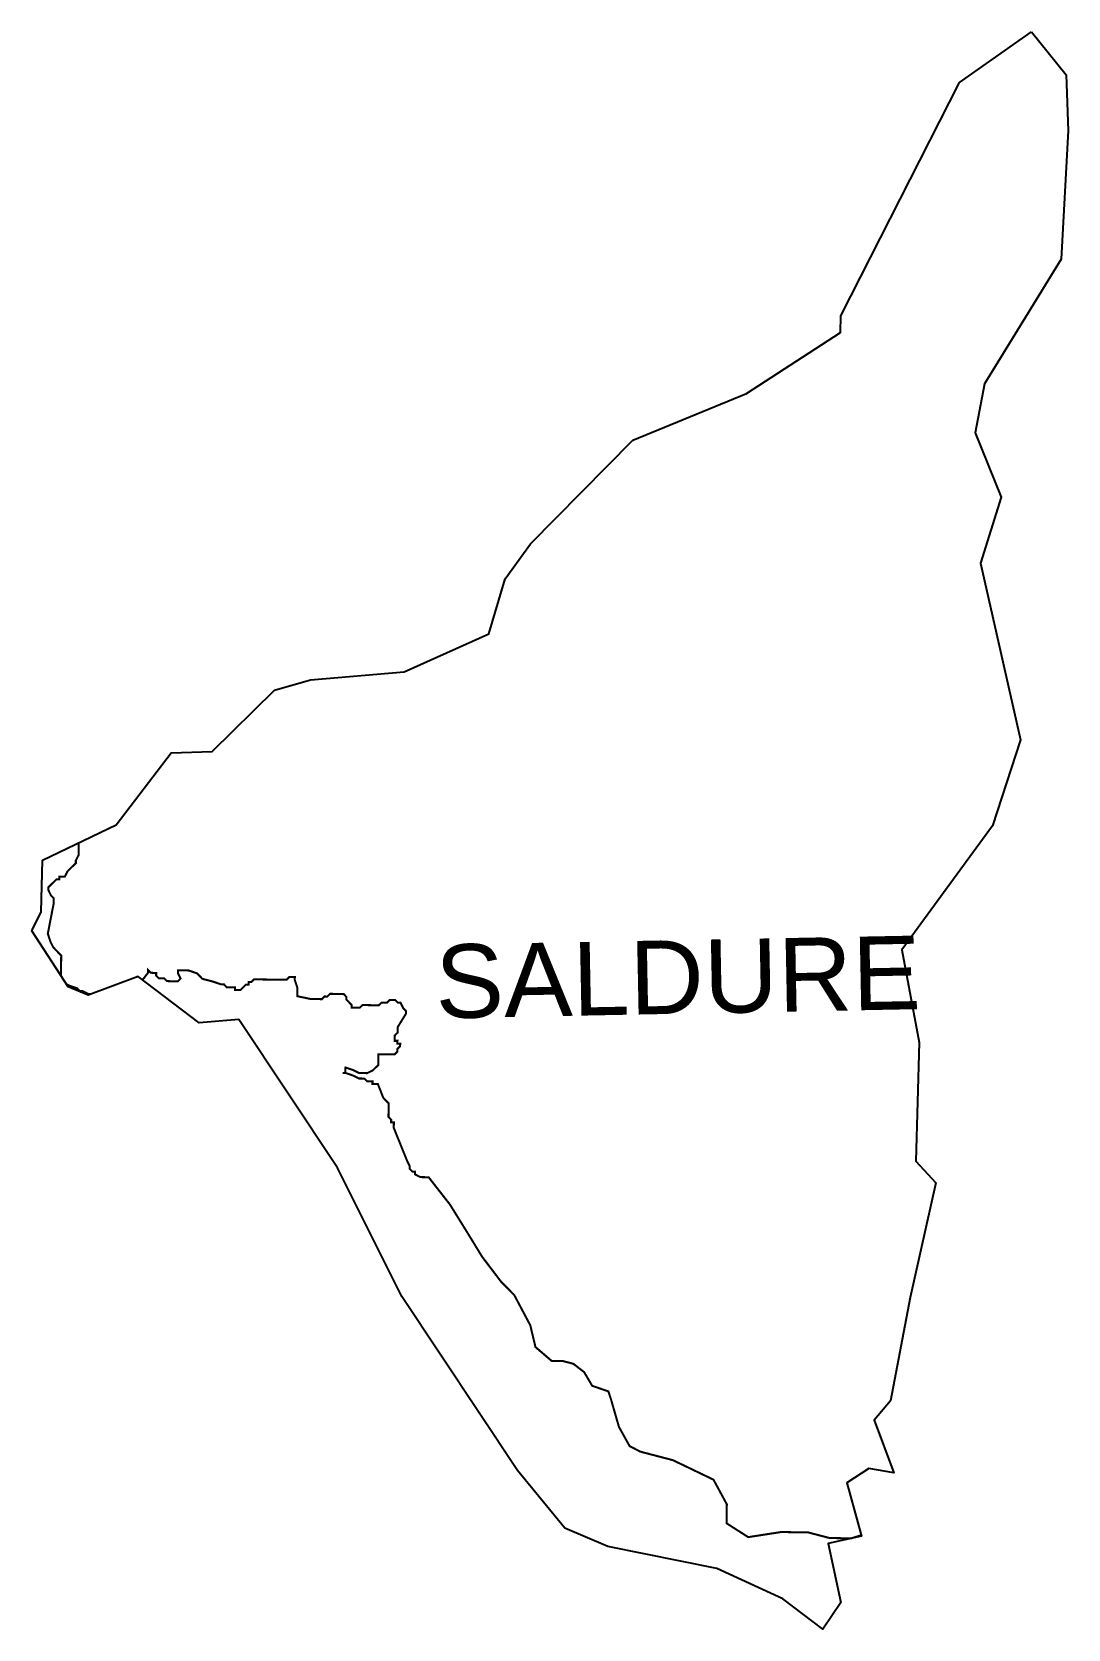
# Model space of a CAD drawing. Header units: metres. Extents: x 299448 to 300979, y 1967053 to 1969413.
import ezdxf

# ---------------------------------------------------------------- set-up
doc = ezdxf.new("R2010")
doc.units = ezdxf.units.M
for name, color, linetype in [('HAZARDS LINE', 1, 'Continuous'), ('village', 3, 'Continuous'), ('VILLAGE NAME', 250, 'Continuous')]:
    doc.layers.add(name, color=color, linetype=linetype)
doc.styles.get("Standard").update_dxf_attribs({"font": 'simplex.shx'})

msp = doc.modelspace()

# ---------------------------------------------------------------- linework, layer by layer
at = {"layer": 'HAZARDS LINE', "lineweight": 18, "const_width": 3.01}
for points in [[(299490.4, 1968018.4), (299490.5, 1968020.2), (299490.6, 1968028.3), (299490.7, 1968040.3), (299490.7, 1968044.3), (299490.8, 1968048.4), (299486.8, 1968052.4), (299482.8, 1968056.5), (299478.9, 1968060.6), (299474.9, 1968068.6), (299471, 1968080.7), (299479.6, 1968124.9), (299479.6, 1968128.9), (299479.7, 1968132.9), (299475.7, 1968137), (299471.7, 1968145.1), (299471.8, 1968149.1), (299475.9, 1968153.1), (299484, 1968161), (299488, 1968161), (299488, 1968165), (299492.1, 1968164.9), (299496.1, 1968164.9), (299500.2, 1968172.9), (299512.4, 1968184.8), (299512.4, 1968188.8), (299516.5, 1968196.8), (299516.7, 1968214.8)], [(300673.2, 1967191.9), (300658.9, 1967187.3), (300626.8, 1967187.6), (300594.7, 1967196), (300554.5, 1967196.5), (300506.2, 1967189), (300474.3, 1967209.4), (300474.6, 1967237.5), (300454.9, 1967273.9), (300394.9, 1967302.7), (300346.8, 1967315.3), (300330.9, 1967323.5), (300315.1, 1967351.9), (300303.5, 1967392.2), (300299.6, 1967404.3), (300275.6, 1967412.6), (300263.7, 1967432.8), (300247.8, 1967445.1), (300231.8, 1967449.3), (300215.7, 1967449.4), (300191.8, 1967469.8), (300184.1, 1967502), (300160.5, 1967546.5), (300140.6, 1967566.8), (300112.9, 1967603.3), (300093.1, 1967635.7), (300065.5, 1967680.2), (300033.8, 1967720.8), (300029.8, 1967720.8), (300021.7, 1967720.9), (300013.7, 1967725), (300013.8, 1967729), (300009.8, 1967729.1), (300005.8, 1967733.1), (300005.8, 1967737.2), (300001.9, 1967745.3), (299982.3, 1967793.7), (299982.4, 1967797.7), (299982.4, 1967801.7), (299978.4, 1967801.8), (299978.5, 1967805.8), (299974.5, 1967809.9), (299974.6, 1967817.9), (299974.7, 1967830), (299966.8, 1967838.1), (299958.9, 1967858.3), (299954.9, 1967858.3), (299950.9, 1967858.4), (299950.9, 1967862.4), (299946.9, 1967862.4), (299942.9, 1967862.5), (299938.9, 1967866.5), (299934.9, 1967866.6), (299930.9, 1967866.6), (299922.9, 1967870.7), (299910.9, 1967874.9), (299906.9, 1967874.9), (299910.9, 1967874.9), (299910.9, 1967878.9), (299911, 1967882.9), (299923, 1967878.8), (299931, 1967874.7), (299943, 1967874.5), (299951.1, 1967878.5), (299959.3, 1967886.4), (299959.4, 1967902.5), (299963.4, 1967902.5), (299979.5, 1967902.3), (299983.5, 1967902.2), (299987.6, 1967906.2), (299987.6, 1967910.2), (299991.7, 1967914.2), (299991.8, 1967918.2), (299987.7, 1967918.3), (299987.8, 1967922.3), (299983.8, 1967922.3), (299983.8, 1967926.3), (299983.9, 1967930.4), (299987.9, 1967934.3), (299988, 1967938.4), (299988, 1967942.4), (300000.3, 1967962.3), (300000.3, 1967966.4), (299996.4, 1967970.4), (299992.4, 1967978.5), (299988.4, 1967978.6), (299984.4, 1967982.6), (299980.4, 1967982.7), (299976.4, 1967982.7), (299972.3, 1967978.7), (299968.3, 1967978.8), (299964.3, 1967978.8), (299960.2, 1967974.8), (299936.1, 1967975.1), (299932, 1967971.1), (299928, 1967971.2), (299924, 1967971.2), (299920, 1967971.3), (299920, 1967975.3), (299916.1, 1967979.4), (299912.1, 1967983.4), (299912.1, 1967987.4), (299908.2, 1967991.5), (299904.1, 1967991.5), (299900.1, 1967991.6), (299896.1, 1967991.6), (299892.1, 1967991.7), (299888.1, 1967991.7), (299884, 1967987.7), (299880, 1967987.8), (299875.9, 1967983.8), (299871.9, 1967983.9), (299867.9, 1967983.9), (299863.9, 1967984), (299859.8, 1967984), (299839.8, 1967988.2), (299839.8, 1967992.3), (299839.9, 1968000.3), (299836, 1968012.4), (299836.1, 1968016.4), (299832.1, 1968016.5), (299828, 1968016.5), (299824, 1968012.5), (299811.9, 1968012.7), (299779.8, 1968013), (299775.8, 1968013.1), (299771.7, 1968009.1), (299767.7, 1968009.1), (299767.6, 1968005.1), (299763.6, 1968005.2), (299759.6, 1968001.2), (299755.5, 1967997.2), (299751.5, 1967997.3), (299747.5, 1967997.3), (299747.5, 1968001.3), (299743.5, 1968001.4), (299739.5, 1968001.4), (299735.4, 1968001.4), (299731.5, 1968005.5), (299727.4, 1968005.6), (299715.4, 1968009.7), (299699.4, 1968013.9), (299695.4, 1968018), (299691.5, 1968022), (299679.4, 1968026.2), (299667.4, 1968026.3), (299663.4, 1968026.4), (299663.3, 1968022.3), (299667.3, 1968014.3), (299663.2, 1968010.3), (299659.2, 1968010.3), (299655.2, 1968010.4), (299651.1, 1968010.4), (299647.1, 1968010.5), (299643.1, 1968014.5), (299639.1, 1968014.6), (299635.1, 1968014.6), (299631.1, 1968018.7), (299631.2, 1968022.7), (299627.2, 1968022.7), (299623.1, 1968022.8), (299619.2, 1968026.9), (299619.1, 1968022.8), (299611.2, 1968012.5)], [(299534.9, 1967991.3), (299534.4, 1967991.6), (299530.3, 1967991.7), (299522.4, 1967995.8), (299518.3, 1967995.8), (299514.4, 1967999.9), (299502.3, 1968004), (299498.4, 1968006)]]:
    msp.add_lwpolyline(points, dxfattribs=at)
at = {"layer": 'village', "flags": 128}
msp.add_lwpolyline([(300925, 1969412.9), (300976.1, 1969349.6)], dxfattribs=at)
at = {"layer": 'village', "color": 3, "true_color": 0x00ff00}
for points in [[(299461.2, 1968112.9, 0), (299463.3, 1968189.2, 0), (299572.2, 1968241.4, 0), (299653.5, 1968347.7, 0), (299713.9, 1968349.8, 0), (299805.9, 1968440.3, 0), (299859, 1968455.7, 0), (299997.8, 1968467.3, 0), (300122.9, 1968523.5, 0), (300146.8, 1968604.8, 0), (300184.4, 1968656.4, 0), (300335.6, 1968809.8, 0), (300503.9, 1968878.5, 0), (300642.6, 1968968.9, 0), (300643.2, 1968993.6, 0), (300818.5, 1969338.3, 0), (300925, 1969412.9, 0)], [(300976.1, 1969349.6, 0), (300979, 1969267.4, 0), (300968.6, 1969077.2, 0), (300855.3, 1968892.8, 0), (300841.9, 1968820.8, 0), (300879.9, 1968725.4, 0), (300849.5, 1968628.1, 0), (300908.8, 1968366.9, 0), (300867.1, 1968240.1, 0), (300733.4, 1968056.7, 0), (300758.8, 1967920, 0), (300753.9, 1967744.4, 0), (300783.5, 1967712.6, 0), (300745.4, 1967542.9, 0), (300716.3, 1967390.2, 0), (300692.4, 1967361.6, 0), (300721.5, 1967284.2, 0), (300684.5, 1967290.6, 0), (300651.8, 1967269.1, 0), (300673.7, 1967190.3, 0), (300624.2, 1967179.8, 0), (300643.2, 1967092.4, 0), (300616.5, 1967053.2, 0), (300557.6, 1967098, 0), (300459.7, 1967142.9, 0), (300298.9, 1967175.3, 0), (300235, 1967202.1, 0), (300165.1, 1967287.4, 0), (299994.1, 1967544.5, 0), (299899.1, 1967734.5, 0), (299753.2, 1967953.8, 0), (299694.9, 1967949.1, 0), (299604.7, 1968017.3, 0), (299530.8, 1967989.7, 0), (299500.9, 1968002.2, 0), (299447.5, 1968084.8, 0), (299461.2, 1968112.9, 0)]]:
    msp.add_polyline3d(points, dxfattribs=at)

# ---------------------------------------------------------------- texts
at = {"layer": 'VILLAGE NAME', "insert": (300042.6, 1968064.1), "char_height": 108.748, "attachment_point": 1, "rotation": 1.1028}
msp.add_mtext_dynamic_manual_height_columns('{\\fArial|b0|i0|c0|p34;SALDURE}', width=1571.314, gutter_width=543.7, heights=[0], dxfattribs=at)

doc.saveas('drawing.dxf')
